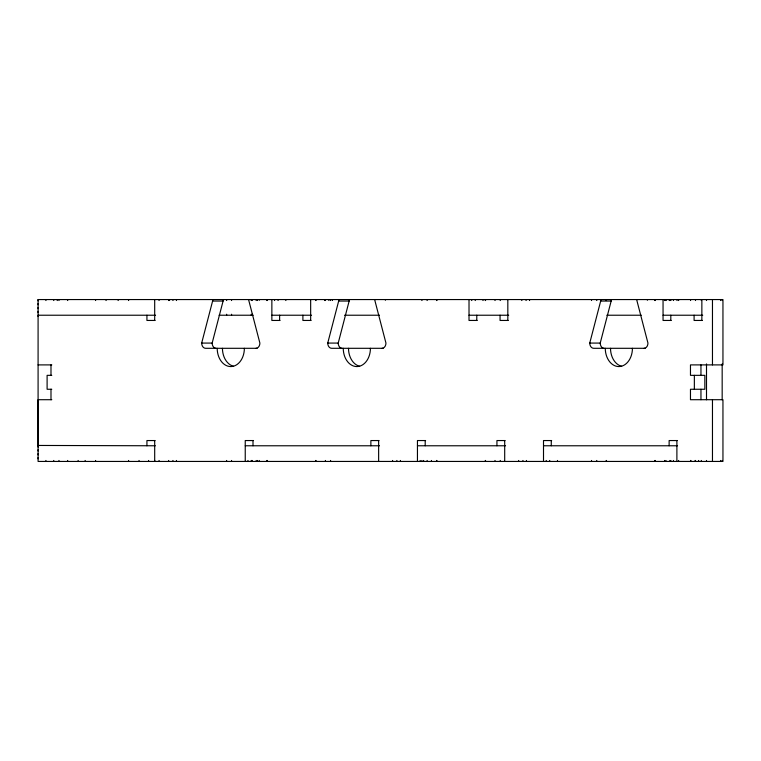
<?xml version="1.0" encoding="UTF-8"?>
<svg xmlns="http://www.w3.org/2000/svg" width="761" height="761" viewBox="0 0 761 761"><rect width="100%" height="100%" fill="white"/><g stroke="black" fill="none" stroke-linecap="round" stroke-linejoin="round"><path stroke-width="1.14" d="M38.088 458.826L38.088 457.523M38.088 454.916L38.088 453.604M38.088 450.997L38.088 449.694M38.088 447.078L38.05 399.706L51.796 399.706M38.088 316.528L38.088 315.225L155.567 315.225M38.088 312.609L38.088 311.306M38.088 308.7L38.088 307.387M38.088 304.781L38.088 303.477M38.088 300.861L38.088 299.558L722.95 299.558L722.95 364.9L690.474 364.9L690.474 375.344L704.838 375.344L704.838 389.261L690.474 389.261L690.474 399.706L722.95 399.706L722.95 461.442L38.088 461.442L38.088 299.558M50.987 375.344L50.987 364.9M154.692 460.462L154.692 461.442L154.692 440.552M700.957 399.706L700.957 389.261M257.028 348.3L205.556 348.3A5.222 3.881 90 0 1 201.675 343.078L212.604 301.052A5.222 3.881 90 0 0 212.766 299.558M216.038 348.3A5.222 3.881 -90 0 1 212.157 343.078L223.087 301.052A5.222 3.881 90 0 0 223.249 299.558M383.087 348.3L331.615 348.3A5.222 3.881 90 0 1 327.734 343.078L338.664 301.052A5.222 3.881 90 0 0 338.826 299.558M342.098 348.3A5.222 3.881 -90 0 1 338.217 343.078L349.147 301.052A5.222 3.881 -90 0 0 349.309 299.558M645.1 348.3L593.628 348.3A5.222 3.881 -90 0 1 589.746 343.078L600.676 301.052A5.222 3.881 90 0 0 600.838 299.558M604.11 348.3A5.222 3.881 -90 0 1 600.229 343.078L611.159 301.052A5.222 3.881 90 0 0 611.321 299.558M212.604 301.052L223.087 301.052M338.664 301.052L349.147 301.052M600.676 301.052L611.159 301.052M219.082 315.225L253.194 315.225M271.858 315.225L311.534 315.225M344.524 315.225L379.501 315.225M469.014 315.225L508.7 315.225M606.831 315.225L641.304 315.225M663.05 315.225L702.726 315.225M155.092 320.448L146.93 320.448L146.93 315.225M280.01 320.448L271.858 320.448L271.858 299.558M311.059 320.448L302.897 320.448L302.897 315.225M477.166 320.448L469.014 320.448L469.014 299.558M508.215 320.448L500.063 320.448L500.063 315.225M671.202 320.448L663.05 320.448L663.05 299.558M702.251 320.448L694.099 320.448L694.099 315.225M201.675 343.078L212.157 343.078M327.734 343.078L338.217 343.078M589.746 343.078L600.229 343.078M38.05 364.9L51.796 364.9M51.767 375.344L47.106 375.344L47.106 389.261L51.767 389.261M155.092 440.552L146.93 440.552L146.93 445.775M253.394 440.552L245.242 440.552L245.242 461.442M379.026 440.552L370.873 440.552L370.873 445.775M425.599 440.552L417.447 440.552L417.447 461.442M505.085 440.552L496.933 440.552L496.933 445.775M551.658 440.552L543.506 440.552L543.506 461.442M677.29 440.552L669.128 440.552L669.128 445.775M155.349 445.775L38.088 445.451M245.242 445.775L379.511 445.775M417.447 445.775L505.57 445.775M543.506 445.775L677.547 445.775M722.17 299.558L722.17 300.538M700.957 364.9L700.957 375.344M50.987 389.261L50.987 399.706M722.17 363.929L722.17 399.801M722.17 460.462L722.17 461.442M720.677 299.558L720.677 300.538M720.677 460.462L720.677 461.442M712.467 299.558L712.467 364.9M712.467 399.706L712.467 461.442M706.503 299.558L706.503 300.538M706.503 363.929L706.503 399.801M706.503 460.462L706.503 461.442M701.861 299.558L701.861 320.448M701.281 299.558L701.281 300.538M701.281 460.462L701.281 461.442M698.636 460.462L698.636 461.442M695.487 299.558L695.487 300.538M695.487 460.462L695.487 461.442M695.135 460.462L695.135 461.442M694.355 375.344L694.355 389.261M690.874 460.462L690.874 461.442M690.569 299.558L690.569 300.538M690.569 460.462L690.569 461.442M678.65 299.558L678.65 300.538M678.65 460.462L678.65 461.442M677.024 299.558L677.024 300.538M676.89 440.552L676.89 461.442M673.428 299.558L673.428 300.538M673.428 460.462L673.428 461.442M670.869 299.558L670.869 300.538M670.812 315.225L670.812 320.448M670.869 460.462L670.869 461.442M669.861 299.558L669.861 300.538M669.861 460.462L669.861 461.442M669.261 299.558L669.261 300.538M665.951 299.558L665.951 300.538M665.951 460.462L665.951 461.442M665.77 299.558L665.77 300.538M664.638 299.558L664.638 300.538M664.638 460.462L664.638 461.442M655.154 299.558L655.154 300.538M655.154 460.462L655.154 461.442M654.936 299.558L654.936 300.538M654.936 460.462L654.936 461.442M606.46 299.558L606.46 300.538M606.46 460.462L606.46 461.442M606.241 299.558L606.241 300.538M606.241 460.462L606.241 461.442M596.757 299.558L596.757 300.538M596.757 460.462L596.757 461.442M591.535 299.558L591.535 300.538M591.535 460.462L591.535 461.442M557.48 460.462L557.48 461.442M551.268 440.552L551.268 445.775M549.718 460.462L549.718 461.442M546.227 460.462L546.227 461.442M529.561 299.558L529.561 300.538M526.431 460.462L526.431 461.442M526.07 299.558L526.07 300.538M522.94 460.462L522.94 461.442M521.799 299.558L521.799 300.538M518.679 460.462L518.679 461.442M507.825 299.558L507.825 320.448M504.695 440.552L504.695 461.442M500.234 299.558L500.234 300.538M500.234 460.462L500.234 461.442M495.011 299.558L495.011 300.538M495.011 460.462L495.011 461.442M485.528 299.558L485.528 300.538M485.528 460.462L485.528 461.442M485.309 299.558L485.309 300.538M485.309 460.462L485.309 461.442M482.997 299.558L482.997 300.538M476.776 315.225L476.776 320.448M475.235 299.558L475.235 300.538M471.734 299.558L471.734 300.538M436.833 299.558L436.833 300.538M436.833 460.462L436.833 461.442M436.614 299.558L436.614 300.538M436.614 460.462L436.614 461.442M431.42 460.462L431.42 461.442M427.13 299.558L427.13 300.538M427.13 460.462L427.13 461.442M425.199 440.552L425.199 445.775M423.658 460.462L423.658 461.442M421.908 299.558L421.908 300.538M421.908 460.462L421.908 461.442M420.167 460.462L420.167 461.442M417.551 460.947L417.551 461.442M400.372 460.462L400.372 461.442M396.881 460.462L396.881 461.442M392.609 460.462L392.609 461.442M378.636 440.552L378.636 461.442M332.405 299.558L332.405 300.538M330.607 299.558L330.607 300.538M330.607 460.462L330.607 461.442M328.904 299.558L328.904 300.538M325.385 299.558L325.385 300.538M325.385 460.462L325.385 461.442M324.643 299.558L324.643 300.538M315.901 299.558L315.901 300.538M315.901 460.462L315.901 461.442M315.682 299.558L315.682 300.538M315.682 460.462L315.682 461.442M310.659 299.558L310.659 320.448M285.832 299.558L285.832 300.538M279.62 315.225L279.62 320.448M278.069 299.558L278.069 300.538M274.578 299.558L274.578 300.538M267.206 299.558L267.206 300.538M267.206 460.462L267.206 461.442M266.987 299.558L266.987 300.538M266.987 460.462L266.987 461.442M259.225 460.462L259.225 461.442M257.503 299.558L257.503 300.538M257.503 460.462L257.503 461.442M256.191 299.558L256.191 300.538M256.191 460.462L256.191 461.442M253.004 440.552L253.004 445.775M252.281 299.558L252.281 300.538M252.281 314.245L252.281 315.225M252.281 460.462L252.281 461.442M251.463 460.462L251.463 461.442M251.263 299.558L251.263 300.538M251.263 314.245L251.263 315.225M251.263 460.462L251.263 461.442M247.962 460.462L247.962 461.442M231.572 299.558L231.572 300.538M231.572 314.245L231.572 315.225M231.572 460.462L231.572 461.442M226.654 299.558L226.654 300.538M226.654 314.245L226.654 315.225M226.654 460.462L226.654 461.442M176.438 299.558L176.438 300.538M176.438 460.462L176.438 461.442M172.937 299.558L172.937 300.538M172.937 460.462L172.937 461.442M169.513 299.558L169.513 300.538M168.676 299.558L168.676 300.538M168.676 460.462L168.676 461.442M159.068 299.558L159.068 300.538M159.068 460.462L159.068 461.442M154.692 299.558L154.692 320.448M148.623 460.462L148.623 461.442M139.044 460.462L139.044 461.442M128.599 299.558L128.599 300.538M128.599 460.462L128.599 461.442M118.155 299.558L118.155 300.538M106.055 299.558L106.055 300.538M95.61 299.558L95.61 300.538M95.61 460.462L95.61 461.442M85.165 460.462L85.165 461.442M78.126 460.462L78.126 461.442M67.681 299.558L67.681 300.538M67.681 460.462L67.681 461.442M58.977 299.558L58.977 300.538M58.977 460.462L58.977 461.442M57.237 299.558L57.237 300.538M53.755 299.558L53.755 300.538M53.755 460.462L53.755 461.442M45.917 299.558L45.917 300.538M45.917 460.462L45.917 461.442M636.862 299.558A5.222 3.881 -90 0 0 637.024 301.052L647.953 343.078A5.222 3.881 -90 0 1 644.072 348.3M647.373 300.224A5.222 3.881 -90 0 1 647.345 299.558M256 348.3A5.222 3.881 90 0 0 259.882 343.078L248.952 301.052A5.222 3.881 90 0 1 248.79 299.558M244.367 348.3A18.274 13.584 90 0 1 230.783 366.574A18.274 13.584 90 0 1 217.199 348.3M382.07 348.3A5.222 3.881 -90 0 0 385.951 343.078L375.021 301.052A5.222 3.881 -90 0 1 374.859 299.558M370.426 348.3A18.274 13.584 90 0 1 356.842 366.574A18.274 13.584 90 0 1 343.259 348.3M632.429 348.3A18.274 13.584 -90 0 1 618.845 366.574A18.274 13.584 -90 0 1 605.271 348.3M259.311 300.224A5.222 3.881 -90 0 1 259.273 299.558M385.37 300.224A5.222 3.881 -90 0 1 385.342 299.558M621.623 366.269A18.274 13.584 -90 0 1 610.512 348.3M359.611 366.269A18.274 13.584 90 0 1 348.5 348.3M233.551 366.269A18.274 13.584 90 0 1 222.44 348.3"/></g></svg>
